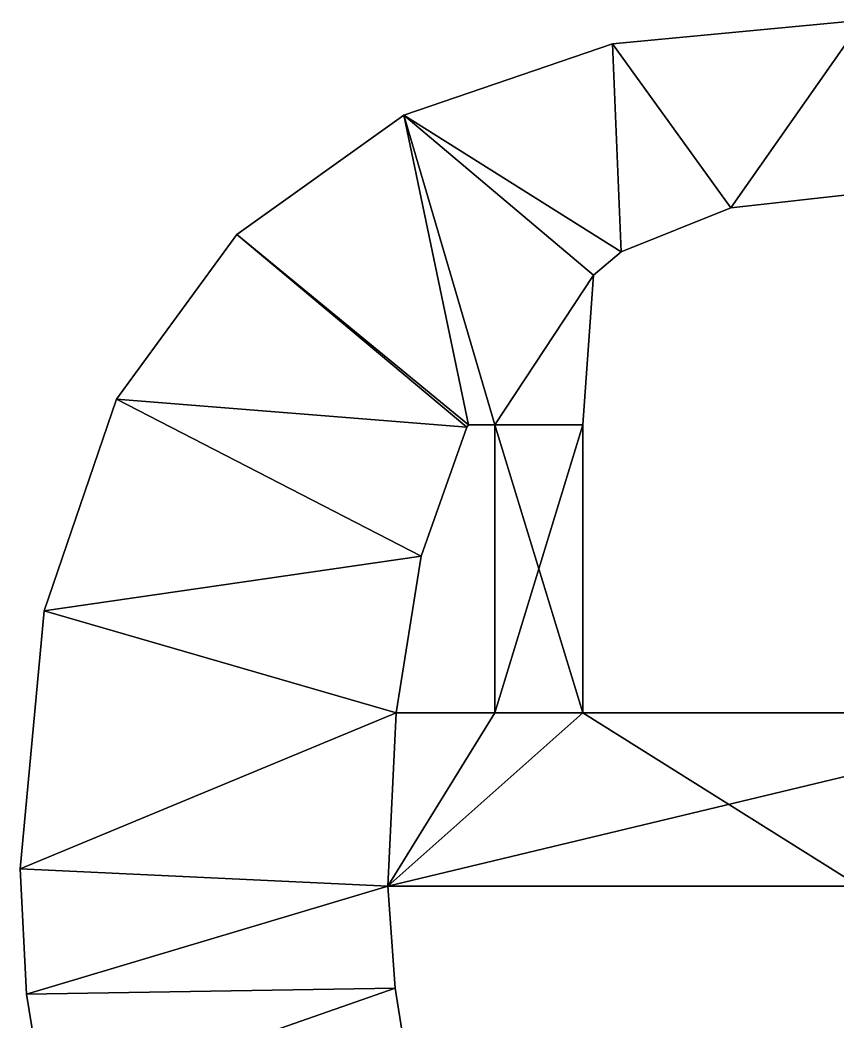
# Model space of a CAD drawing. Extents: x 47.8 to 140.8, y -88 to 7.
# Drawn here: x 47.8 to 94.3, y -49.9 to 7 of the extents above; entities that cross this region are included whole.
import ezdxf

# ---------------------------------------------------------------- set-up
doc = ezdxf.new("R2010")
doc.units = 0
doc.header["$MEASUREMENT"] = 0
doc.layers.add('STL2DXF', color=7, linetype='Continuous')

msp = doc.modelspace()

# ---------------------------------------------------------------- linework, layer by layer
for p, q in [((79.763, -16, 15), (80.357, -7.5, 15)), ((80.357, -7.5), (79.763, -16)), ((79.763, -16), (80.357, -7.5)), ((80.357, -7.5, 15), (80.357, -7.5)), ((79.763, -16), (79.763, -16, 15))]:
    msp.add_line(p, q)
at = {"layer": 'STL2DXF'}
for points in [[(81.45, 5.646), (95.667, 7), (88.177, -3.679)], [(81.45, 5.646, 15), (88.177, -3.679, 15), (95.667, 7, 15)], [(81.45, 5.646), (81.45, 5.646, 15), (95.667, 7)], [(95.667, 7), (81.45, 5.646, 15), (95.667, 7, 15)], [(95.667, 7), (95.667, -2.845), (88.177, -3.679)], [(95.667, -2.845, 15), (95.667, 7, 15), (88.177, -3.679, 15)], [(69.591, 1.585, 15), (81.936, -6.181, 15), (81.45, 5.646, 15)], [(81.45, 5.646), (81.936, -6.181), (69.591, 1.585)], [(69.591, 1.585), (69.591, 1.585, 15), (81.45, 5.646)], [(81.45, 5.646, 15), (81.45, 5.646), (69.591, 1.585, 15)], [(88.177, -3.679, 15), (81.45, 5.646, 15), (81.936, -6.181, 15)], [(88.177, -3.679), (81.936, -6.181), (81.45, 5.646)], [(69.591, 1.585), (60.09, -5.183), (69.591, 1.585, 15)], [(60.09, -5.183), (60.09, -5.183, 15), (69.591, 1.585, 15)], [(60.09, -5.183, 15), (73.252, -16, 15), (69.591, 1.585, 15)], [(60.09, -5.183), (69.591, 1.585), (73.252, -16)], [(81.936, -6.181, 15), (69.591, 1.585, 15), (80.357, -7.5, 15)], [(73.252, -16, 15), (74.763, -16, 15), (69.591, 1.585, 15)], [(80.357, -7.5, 15), (69.591, 1.585, 15), (74.763, -16, 15)], [(80.357, -7.5), (74.763, -16), (69.591, 1.585)], [(80.357, -7.5), (69.591, 1.585), (81.936, -6.181)], [(74.763, -16), (73.252, -16), (69.591, 1.585)], [(88.177, -3.679, 15), (88.177, -3.679), (95.667, -2.845)], [(88.177, -3.679, 15), (95.667, -2.845), (95.667, -2.845, 15)], [(88.177, -3.679), (88.177, -3.679, 15), (81.936, -6.181)], [(88.177, -3.679, 15), (81.936, -6.181, 15), (81.936, -6.181)], [(60.09, -5.183, 15), (53.242, -14.549, 15), (73.163, -16.135, 15)], [(60.09, -5.183), (53.242, -14.549), (53.242, -14.549, 15)], [(60.09, -5.183), (53.242, -14.549, 15), (60.09, -5.183, 15)], [(60.09, -5.183), (73.163, -16.135), (53.242, -14.549)], [(73.163, -16.135, 15), (73.252, -16, 15), (60.09, -5.183, 15)], [(73.252, -16), (73.163, -16.135), (60.09, -5.183)], [(81.936, -6.181), (81.936, -6.181, 15), (80.357, -7.5, 15)], [(81.936, -6.181), (80.357, -7.5, 15), (80.357, -7.5)], [(80.357, -7.5, 15), (74.763, -16, 15), (79.763, -16, 15)], [(79.763, -16), (74.763, -16), (80.357, -7.5)], [(79.763, -16, 15), (79.763, -16), (80.357, -7.5)], [(79.763, -16, 15), (80.357, -7.5), (80.357, -7.5, 15)], [(49.133, -26.567), (53.242, -14.549), (70.562, -23.477)], [(53.242, -14.549, 15), (49.133, -26.567, 15), (70.562, -23.477, 15)], [(53.242, -14.549), (49.133, -26.567), (49.133, -26.567, 15)], [(53.242, -14.549), (49.133, -26.567, 15), (53.242, -14.549, 15)], [(70.562, -23.477, 15), (73.163, -16.135, 15), (53.242, -14.549, 15)], [(70.562, -23.477), (53.242, -14.549), (73.163, -16.135)], [(70.562, -23.477), (73.163, -16.135, 15), (70.562, -23.477, 15)], [(73.163, -16.135), (73.163, -16.135, 15), (70.562, -23.477)], [(73.252, -16), (73.252, -16, 15), (73.163, -16.135, 15)], [(73.252, -16), (73.163, -16.135, 15), (73.163, -16.135)], [(73.252, -16, 15), (73.252, -16), (74.763, -16)], [(73.252, -16, 15), (74.763, -16), (74.763, -16, 15)], [(79.763, -16, 15), (74.763, -16, 15), (79.763, -32.378, 15)], [(74.763, -16, 15), (74.763, -32.378, 15), (79.763, -32.378, 15)], [(74.763, -16), (79.763, -16), (74.763, -32.378)], [(79.763, -16), (79.763, -32.378), (74.763, -32.378)], [(74.763, -16, 15), (74.763, -16), (74.763, -32.378)], [(74.763, -16, 15), (74.763, -32.378), (74.763, -32.378, 15)], [(79.763, -32.378, 15), (79.763, -32.378), (79.763, -16)], [(79.763, -32.378, 15), (79.763, -16), (79.763, -16, 15)], [(69.141, -32.378), (49.133, -26.567), (70.562, -23.477)], [(69.141, -32.378, 15), (70.562, -23.477, 15), (49.133, -26.567, 15)], [(70.562, -23.477), (70.562, -23.477, 15), (69.141, -32.378, 15)], [(70.562, -23.477), (69.141, -32.378, 15), (69.141, -32.378)], [(49.133, -26.567), (69.141, -32.378), (47.763, -41.238)], [(47.763, -41.238, 15), (69.141, -32.378, 15), (49.133, -26.567, 15)], [(49.133, -26.567), (47.763, -41.238, 15), (49.133, -26.567, 15)], [(49.133, -26.567), (47.763, -41.238), (47.763, -41.238, 15)], [(68.672, -42.223), (47.763, -41.238), (69.141, -32.378)], [(47.763, -41.238, 15), (68.672, -42.223, 15), (69.141, -32.378, 15)], [(74.763, -32.378, 15), (69.141, -32.378, 15), (68.672, -42.223, 15)], [(79.763, -32.378, 15), (74.763, -32.378, 15), (68.672, -42.223, 15)], [(69.141, -32.378), (74.763, -32.378), (68.672, -42.223)], [(79.763, -32.378), (68.672, -42.223), (74.763, -32.378)], [(68.672, -42.223), (79.763, -32.378), (95.463, -42.223)], [(79.763, -32.378, 15), (68.672, -42.223, 15), (109.763, -32.378, 15)], [(125.603, -42.223, 15), (109.763, -32.378, 15), (68.672, -42.223, 15)], [(74.763, -32.378, 15), (69.141, -32.378), (69.141, -32.378, 15)], [(69.141, -32.378), (74.763, -32.378, 15), (74.763, -32.378)], [(79.763, -32.378), (109.763, -32.378), (95.463, -42.223)], [(79.763, -32.378), (109.763, -32.378, 15), (109.763, -32.378)], [(109.763, -32.378, 15), (79.763, -32.378), (79.763, -32.378, 15)], [(48.127, -48.362), (47.763, -41.238), (68.672, -42.223)], [(47.763, -41.238, 15), (48.127, -48.362, 15), (68.672, -42.223, 15)], [(47.763, -41.238, 15), (47.763, -41.238), (48.127, -48.362, 15)], [(47.763, -41.238), (48.127, -48.362), (48.127, -48.362, 15)], [(68.672, -42.223), (69.088, -48.02), (48.127, -48.362)], [(69.088, -48.02, 15), (68.672, -42.223, 15), (48.127, -48.362, 15)], [(95.623, -42.223, 6.938), (68.672, -42.223), (95.64, -42.223, 6.905)], [(95.64, -42.223, 6.905), (68.672, -42.223), (95.716, -42.223, 6.789)], [(95.716, -42.223, 6.789), (68.672, -42.223), (95.803, -42.223, 6.68)], [(95.803, -42.223, 6.68), (68.672, -42.223), (95.902, -42.223, 6.58)], [(68.672, -42.223), (68.672, -42.223, 15), (69.088, -48.02, 15)], [(68.672, -42.223), (69.088, -48.02, 15), (69.088, -48.02)], [(95.578, -42.223, 8.085), (68.672, -42.223, 15), (95.577, -42.223, 8.084)], [(95.623, -42.223, 8.174), (68.672, -42.223, 15), (95.578, -42.223, 8.085)], [(95.577, -42.223, 8.084), (68.672, -42.223, 15), (95.564, -42.223, 8.05)], [(95.528, -42.223, 7.957), (95.564, -42.223, 8.05), (68.672, -42.223, 15)], [(95.492, -42.223, 7.826), (68.672, -42.223, 15), (95.492, -42.223, 7.826)], [(95.528, -42.223, 7.957), (68.672, -42.223, 15), (95.492, -42.223, 7.826)], [(95.486, -42.223, 7.79), (68.672, -42.223, 15), (95.47, -42.223, 7.692)], [(95.492, -42.223, 7.826), (68.672, -42.223, 15), (95.486, -42.223, 7.79)], [(95.47, -42.223, 7.692), (68.672, -42.223, 15), (95.468, -42.223, 7.656)], [(95.465, -42.223, 7.52), (95.463, -42.223, 7.556), (68.672, -42.223)], [(95.476, -42.223, 7.385), (68.672, -42.223), (95.492, -42.223, 7.287)], [(95.47, -42.223, 7.421), (68.672, -42.223), (95.476, -42.223, 7.385)], [(95.528, -42.223, 7.156), (68.672, -42.223), (95.528, -42.223, 7.156)], [(95.492, -42.223, 7.287), (68.672, -42.223), (95.528, -42.223, 7.156)], [(95.528, -42.223, 7.156), (68.672, -42.223), (95.541, -42.223, 7.122)], [(95.541, -42.223, 7.122), (68.672, -42.223), (95.577, -42.223, 7.028)], [(95.594, -42.223, 6.995), (68.672, -42.223), (95.623, -42.223, 6.938)], [(95.577, -42.223, 7.028), (68.672, -42.223), (95.594, -42.223, 6.995)], [(68.672, -42.223, 15), (68.672, -42.223), (95.463, -42.223, 7.556)], [(95.468, -42.223, 7.656), (68.672, -42.223, 15), (95.463, -42.223, 7.556)], [(95.47, -42.223, 7.421), (95.465, -42.223, 7.52), (68.672, -42.223)], [(95.463, -42.223), (95.902, -42.223, 6.58), (68.672, -42.223)], [(96.67, -42.223, 8.909), (96.778, -42.223, 8.924), (68.672, -42.223, 15)], [(68.672, -42.223, 15), (96.963, -42.223, 8.936), (125.603, -42.223, 15)], [(96.963, -42.223, 8.936), (68.672, -42.223, 15), (96.924, -42.223, 8.934)], [(96.389, -42.223, 8.831), (96.491, -42.223, 8.865), (68.672, -42.223, 15)], [(68.672, -42.223, 15), (96.528, -42.223, 8.877), (96.528, -42.223, 8.877)], [(96.647, -42.223, 8.904), (68.672, -42.223, 15), (96.633, -42.223, 8.901)], [(96.67, -42.223, 8.909), (68.672, -42.223, 15), (96.647, -42.223, 8.904)], [(96.528, -42.223, 8.877), (96.633, -42.223, 8.901), (68.672, -42.223, 15)], [(96.778, -42.223, 8.924), (96.816, -42.223, 8.929), (68.672, -42.223, 15)], [(96.816, -42.223, 8.929), (96.924, -42.223, 8.934), (68.672, -42.223, 15)], [(96.528, -42.223, 8.877), (68.672, -42.223, 15), (96.491, -42.223, 8.865)], [(96.354, -42.223, 8.816), (68.672, -42.223, 15), (96.256, -42.223, 8.773)], [(96.133, -42.223, 8.705), (68.672, -42.223, 15), (96.13, -42.223, 8.703)], [(96.389, -42.223, 8.831), (68.672, -42.223, 15), (96.354, -42.223, 8.816)], [(96.256, -42.223, 8.773), (68.672, -42.223, 15), (96.223, -42.223, 8.755)], [(96.13, -42.223, 8.703), (68.672, -42.223, 15), (96.099, -42.223, 8.682)], [(96.099, -42.223, 8.682), (68.672, -42.223, 15), (96.011, -42.223, 8.623)], [(96.011, -42.223, 8.623), (68.672, -42.223, 15), (95.902, -42.223, 8.532)], [(95.803, -42.223, 8.432), (68.672, -42.223, 15), (95.716, -42.223, 8.323)], [(95.633, -42.223, 8.192), (95.64, -42.223, 8.207), (68.672, -42.223, 15)], [(95.716, -42.223, 8.323), (68.672, -42.223, 15), (95.64, -42.223, 8.207)], [(95.902, -42.223, 8.532), (68.672, -42.223, 15), (95.803, -42.223, 8.432)], [(96.133, -42.223, 8.705), (96.223, -42.223, 8.755), (68.672, -42.223, 15)], [(95.623, -42.223, 8.174), (95.624, -42.223, 8.174), (68.672, -42.223, 15)], [(95.633, -42.223, 8.192), (68.672, -42.223, 15), (95.624, -42.223, 8.174)], [(49.219, -54.966), (48.127, -48.362), (69.088, -48.02)], [(48.127, -48.362, 15), (49.219, -54.966, 15), (69.088, -48.02, 15)], [(48.127, -48.362), (49.219, -54.966), (49.219, -54.966, 15)], [(48.127, -48.362), (49.219, -54.966, 15), (48.127, -48.362, 15)], [(69.921, -53.271), (49.219, -54.966), (69.088, -48.02)], [(69.921, -53.271, 15), (69.088, -48.02, 15), (49.219, -54.966, 15)], [(69.088, -48.02), (69.088, -48.02, 15), (69.921, -53.271, 15)], [(69.088, -48.02), (69.921, -53.271, 15), (69.921, -53.271)]]:
    msp.add_3dface(points, dxfattribs=at)

doc.saveas('drawing.dxf')
